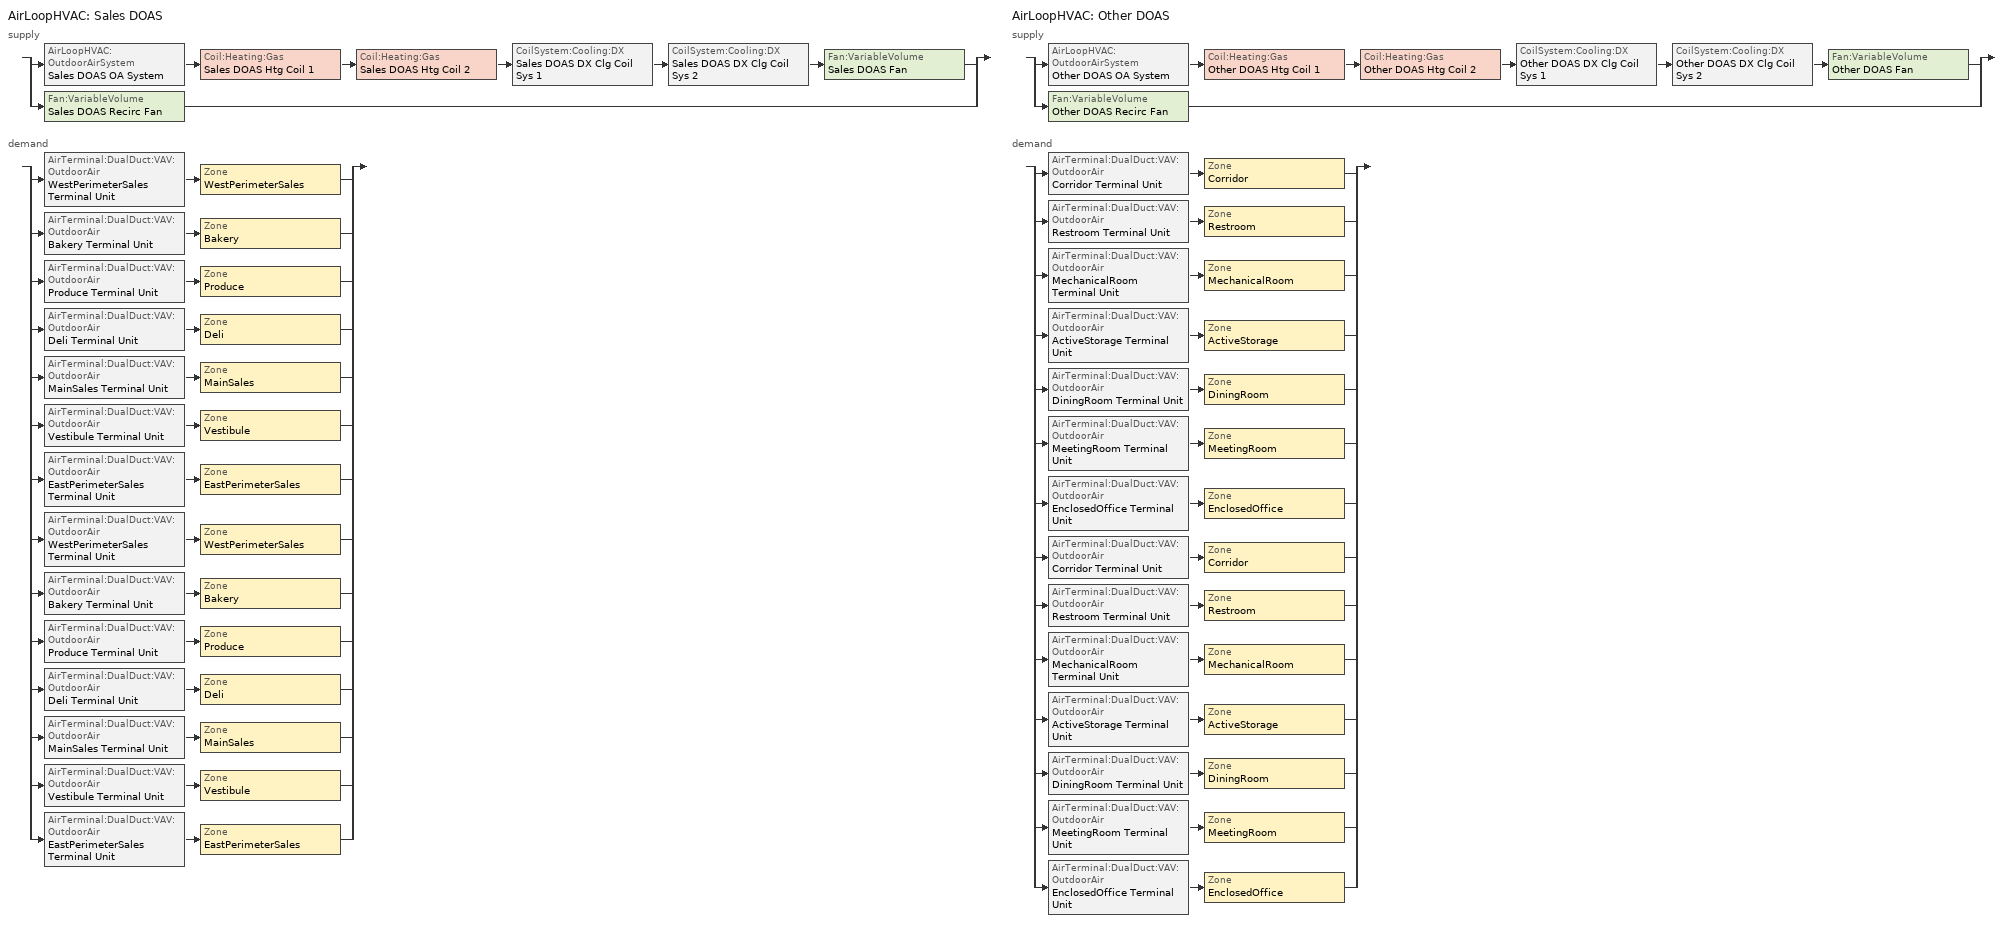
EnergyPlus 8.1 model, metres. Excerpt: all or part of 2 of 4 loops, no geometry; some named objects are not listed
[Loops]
AirLoopHVAC 'Sales DOAS'
 supply: split
  | AirLoopHVAC:OutdoorAirSystem 'Sales DOAS OA System' > Coil:Heating:Gas 'Sales DOAS Htg Coil 1' > Coil:Heating:Gas 'Sales DOAS Htg Coil 2' > CoilSystem:Cooling:DX 'Sales DOAS DX Clg Coil Sys 1' > CoilSystem:Cooling:DX 'Sales DOAS DX Clg Coil Sys 2' > Fan:VariableVolume 'Sales DOAS Fan'
  | Fan:VariableVolume 'Sales DOAS Recirc Fan'
 demand: split
  | AirTerminal:DualDuct:VAV:OutdoorAir 'WestPerimeterSales Terminal Unit' > Zone 'WestPerimeterSales'
  | AirTerminal:DualDuct:VAV:OutdoorAir 'Bakery Terminal Unit' > Zone 'Bakery'
  | AirTerminal:DualDuct:VAV:OutdoorAir 'Produce Terminal Unit' > Zone 'Produce'
  | AirTerminal:DualDuct:VAV:OutdoorAir 'Deli Terminal Unit' > Zone 'Deli'
  | AirTerminal:DualDuct:VAV:OutdoorAir 'MainSales Terminal Unit' > Zone 'MainSales'
  | AirTerminal:DualDuct:VAV:OutdoorAir 'Vestibule Terminal Unit' > Zone 'Vestibule'
  | AirTerminal:DualDuct:VAV:OutdoorAir 'EastPerimeterSales Terminal Unit' > Zone 'EastPerimeterSales'
  | AirTerminal:DualDuct:VAV:OutdoorAir 'WestPerimeterSales Terminal Unit' > Zone 'WestPerimeterSales'
  | AirTerminal:DualDuct:VAV:OutdoorAir 'Bakery Terminal Unit' > Zone 'Bakery'
  | AirTerminal:DualDuct:VAV:OutdoorAir 'Produce Terminal Unit' > Zone 'Produce'
  | AirTerminal:DualDuct:VAV:OutdoorAir 'Deli Terminal Unit' > Zone 'Deli'
  | AirTerminal:DualDuct:VAV:OutdoorAir 'MainSales Terminal Unit' > Zone 'MainSales'
  | AirTerminal:DualDuct:VAV:OutdoorAir 'Vestibule Terminal Unit' > Zone 'Vestibule'
  | AirTerminal:DualDuct:VAV:OutdoorAir 'EastPerimeterSales Terminal Unit' > Zone 'EastPerimeterSales'
AirLoopHVAC 'Other DOAS'
 supply: split
  | AirLoopHVAC:OutdoorAirSystem 'Other DOAS OA System' > Coil:Heating:Gas 'Other DOAS Htg Coil 1' > Coil:Heating:Gas 'Other DOAS Htg Coil 2' > CoilSystem:Cooling:DX 'Other DOAS DX Clg Coil Sys 1' > CoilSystem:Cooling:DX 'Other DOAS DX Clg Coil Sys 2' > Fan:VariableVolume 'Other DOAS Fan'
  | Fan:VariableVolume 'Other DOAS Recirc Fan'
 demand: split
  | AirTerminal:DualDuct:VAV:OutdoorAir 'Corridor Terminal Unit' > Zone 'Corridor'
  | AirTerminal:DualDuct:VAV:OutdoorAir 'Restroom Terminal Unit' > Zone 'Restroom'
  | AirTerminal:DualDuct:VAV:OutdoorAir 'MechanicalRoom Terminal Unit' > Zone 'MechanicalRoom'
  | AirTerminal:DualDuct:VAV:OutdoorAir 'ActiveStorage Terminal Unit' > Zone 'ActiveStorage'
  | AirTerminal:DualDuct:VAV:OutdoorAir 'DiningRoom Terminal Unit' > Zone 'DiningRoom'
  | AirTerminal:DualDuct:VAV:OutdoorAir 'MeetingRoom Terminal Unit' > Zone 'MeetingRoom'
  | AirTerminal:DualDuct:VAV:OutdoorAir 'EnclosedOffice Terminal Unit' > Zone 'EnclosedOffice'
  | AirTerminal:DualDuct:VAV:OutdoorAir 'Corridor Terminal Unit' > Zone 'Corridor'
  | AirTerminal:DualDuct:VAV:OutdoorAir 'Restroom Terminal Unit' > Zone 'Restroom'
  | AirTerminal:DualDuct:VAV:OutdoorAir 'MechanicalRoom Terminal Unit' > Zone 'MechanicalRoom'
  | AirTerminal:DualDuct:VAV:OutdoorAir 'ActiveStorage Terminal Unit' > Zone 'ActiveStorage'
  | AirTerminal:DualDuct:VAV:OutdoorAir 'DiningRoom Terminal Unit' > Zone 'DiningRoom'
  | AirTerminal:DualDuct:VAV:OutdoorAir 'MeetingRoom Terminal Unit' > Zone 'MeetingRoom'
  | AirTerminal:DualDuct:VAV:OutdoorAir 'EnclosedOffice Terminal Unit' > Zone 'EnclosedOffice'
[Sizing:Zone] Zone Cooling Design Supply Air Temperature Input Method=SupplyAirTemperature; Zone Cooling Design Supply Air Temperature {C}=14; Zone Heating Design Supply Air Temperature Input Method=SupplyAirTemperature; Zone Heating Design Supply Air Temperature {C}=40; Zone Cooling Design Supply Air Humidity Ratio {kgWater/kgDryAir}=0.0085; Zone Heating Design Supply Air Humidity Ratio {kgWater/kgDryAir}=0.008; Cooling Design Air Flow Method=DesignDay; Cooling Minimum Air Flow Fraction=0; Heating Design Air Flow Method=DesignDay; Heating Design Air Flow Rate {m3/s}=0
Name | Design Specification Outdoor Air Object
WestPerimeterSales | SZ DSOA WestPerimeterSales
Bakery | SZ DSOA Bakery
Produce | SZ DSOA Produce
Deli | SZ DSOA Deli
MainSales | SZ DSOA MainSales
Corridor | SZ DSOA Corridor
Restroom | SZ DSOA Restroom
MechanicalRoom | SZ DSOA MechanicalRoom
Vestibule | SZ DSOA Vestibule
EastPerimeterSales | SZ DSOA EastPerimeterSales
ActiveStorage | SZ DSOA ActiveStorage
DiningRoom | SZ DSOA DiningRoom
MeetingRoom | SZ DSOA MeetingRoom
EnclosedOffice | SZ DSOA EnclosedOffice
[DesignSpecification:OutdoorAir] Outdoor Air Method=Sum; Outdoor Air Flow Air Changes per Hour {1/hr}=0; Outdoor Air Flow Rate Fraction Schedule=Bldg_Occ_Sch
Name | Outdoor Air Flow per Person {m3/s-person} | Outdoor Air Flow per Zone Floor Area {m3/s-m2} | Outdoor Air Flow per Zone {m3/s}
SZ DSOA WestPerimeterSales; SZ DSOA Produce; SZ DSOA MainSales; SZ DSOA EastPerimeterSales | 0 | 0.0015 | 0
SZ DSOA Bakery; SZ DSOA Deli | 0.0075 | 0 | 1.11049
SZ DSOA Corridor; SZ DSOA Vestibule | 0 | 0.00025 | 0
SZ DSOA Restroom | 0 | 0.0052 | 0
SZ DSOA MechanicalRoom | 0 | 0 | 0
SZ DSOA ActiveStorage | 0 | 0.00075 | 0
SZ DSOA DiningRoom; SZ DSOA MeetingRoom; SZ DSOA EnclosedOffice | 0.01 | 0 | 0
[ZoneControl:Thermostat] Control Type Schedule=Dual Zone Control Type Sched; Control Object Type 1=ThermostatSetpoint:DualSetpoint
Name | Zone or ZoneList | Control Name 1
WestPerimeterSales Thermostat | WestPerimeterSales | WestPerimeterSales DualSPSched
Bakery Thermostat | Bakery | Bakery DualSPSched
Produce Thermostat | Produce | Produce DualSPSched
Deli Thermostat | Deli | Deli DualSPSched
MainSales Thermostat | MainSales | MainSales DualSPSched
Corridor Thermostat | Corridor | Corridor DualSPSched
Restroom Thermostat | Restroom | Restroom DualSPSched
MechanicalRoom Thermostat | MechanicalRoom | MechanicalRoom DualSPSched
Vestibule Thermostat | Vestibule | Vestibule DualSPSched
EastPerimeterSales Thermostat | EastPerimeterSales | EastPerimeterSales DualSPSched
ActiveStorage Thermostat | ActiveStorage | ActiveStorage DualSPSched
DiningRoom Thermostat | DiningRoom | DiningRoom DualSPSched
MeetingRoom Thermostat | MeetingRoom | MeetingRoom DualSPSched
EnclosedOffice Thermostat | EnclosedOffice | EnclosedOffice DualSPSched
[ThermostatSetpoint:DualSetpoint]
Name | Heating Setpoint Temperature Schedule | Cooling Setpoint Temperature Schedule
WestPerimeterSales DualSPSched; Bakery DualSPSched; Produce DualSPSched; Deli DualSPSched; MainSales DualSPSched; Corridor DualSPSched; Restroom DualSPSched; MechanicalRoom DualSPSched; EastPerimeterSales DualSPSched; ActiveStorage DualSPSched; DiningRoom DualSPSched; MeetingRoom DualSPSched; EnclosedOffice DualSPSched | HtgSetP_Sch | ClgSetP_Sch
Vestibule DualSPSched | Vestibule_HtgSetP_Sch | Vestibule_ClgSetP_Sch
[Zone equipment]
WestPerimeterSales: WestPerimeterSales Terminal Unit, WestPerimeterSales WSHP
Bakery: Bakery Terminal Unit, Bakery WSHP, Bakery Exhaust Fan
Produce: Produce Terminal Unit, Produce WSHP
Deli: Deli Terminal Unit, Deli WSHP, Deli Exhaust Fan
MainSales: MainSales Terminal Unit, MainSales WSHP
Corridor: Corridor Terminal Unit, Corridor WSHP
Restroom: Restroom Terminal Unit, Restroom WSHP
MechanicalRoom: MechanicalRoom Terminal Unit, MechanicalRoom WSHP
Vestibule: Vestibule Terminal Unit, Vestibule WSHP
EastPerimeterSales: EastPerimeterSales Terminal Unit, EastPerimeterSales WSHP
ActiveStorage: ActiveStorage Terminal Unit, ActiveStorage WSHP
DiningRoom: DiningRoom Terminal Unit, DiningRoom WSHP
MeetingRoom: MeetingRoom Terminal Unit, MeetingRoom WSHP
EnclosedOffice: EnclosedOffice Terminal Unit, EnclosedOffice WSHP
[Fan:ZoneExhaust] Availability Schedule=MinOA_MotorizedDamper_Sched; Fan Total Efficiency=0.45; Pressure Rise {Pa}=125; Maximum Flow Rate {m3/s}=1.11049; Flow Fraction Schedule=Gas Kit Equip Sch
Bakery Exhaust Fan; Deli Exhaust Fan
[SetpointManager:Scheduled] Control Variable=Temperature; Schedule=DOAS SAT Sch
Name | Setpoint Node or NodeList
Sales DOAS Recirc SAT Setpoint | Sales DOAS Recirc Supply Equipment Outlet Node
Other DOAS Recirc SAT Setpoint | Other DOAS Recirc Supply Equipment Outlet Node
[Refrigeration:CaseAndWalkInList]
Name | Case or WalkIn Name 1 | Case or WalkIn Name 2 | Case or WalkIn Name 3 | Case or WalkIn Name 4 | Case or WalkIn Name 5 | Case or WalkIn Name 6 | Case or WalkIn Name 7 | Case or WalkIn Name 8 | Case or WalkIn Name 9 | Case or WalkIn Name 10 | Case or WalkIn Name 11 | Case or WalkIn Name 12 | Case or WalkIn Name 13 | Case or WalkIn Name 14 | Case or WalkIn Name 15
Rack A Case and Walk-In List | A01 Ice Cream Reach-Ins | A02 Ice Cream Reach-Ins | A03 Ice Cream Reach-Ins | A04 Ice Cream Coffins | A05 Grocery Freezer | B04 Bakery Freezer
Rack C Case and Walk-In List | C01 Deli Cases | C02 Deli Cases | C03 Deli Cases | C04 Dairy Cases | C05 Dairy Cases | C06 Meat Cases | C07 Meat Cases | C08 Meat Cases | D01 Beverage Cases | D03 Salad Cases | D04 Produce Cases | D05 Produce Cases | D07 Floral Cases | D09 Prepared Foods Cases | D10 Prepared Foods Cases
Rack B Case and Walk-In List | B01 Frozen Food Reach-Ins | B02 Frozen Food Reach-Ins | B03 Frozen Food Reach-Ins
Rack D Case and Walk-In List | C09 Service Meat Cases | C10 Dairy Cooler | C11 Beer Cooler | D02 Service Deli Cases | D06 Produce Islands | D08 Service Bakery Cases | D11 Meat Cooler | D12 Meat Prep | D13 Bloom Box | D14 Deli Cooler | D15 Produce Cooler | D16 Fish Cooler
[Refrigeration:Case] Availability Schedule=Always_On; Zone=MainSales; Rated Ambient Temperature {C}=23.9; Rated Ambient Relative Humidity {percent}=55; Rated Runtime Fraction=0.85; Latent Case Credit Curve Type=DewpointMethod; Case Lighting Schedule=HVACOperationSchd; Fraction of Lighting Energy to Case=0.5; Fraction of Anti-Sweat Heater Energy to Case=0.7; Under Case HVAC Return Air Fraction=0; Refrigerated Case Restocking Schedule=Always_Off; Case Credit Fraction Schedule=Always_On
Name | Rated Total Cooling Capacity per Unit Length {W/m} | Rated Latent Heat Ratio | Case Length {m} | Case Operating Temperature {C} | Latent Case Credit Curve | Standard Case Fan Power per Unit Length {W/m} | Operating Case Fan Power per Unit Length {W/m} | Standard Case Lighting Power per Unit Length {W/m} | Installed Case Lighting Power per Unit Length {W/m} | Case Anti-Sweat Heater Power per Unit Length {W/m} | Minimum Anti-Sweat Heater Power per Unit Length {W/m} | Anti-Sweat Heater Control Type | Case Defrost Power per Unit Length {W/m} | Case Defrost Type | Case Defrost Schedule | Case Defrost Drip-Down Schedule | Defrost Energy Correction Curve Type | Defrost Energy Correction Curve | Design Evaporator Temperature or Brine Inlet Temperature {C}
A01 Ice Cream Reach-Ins | 336.8 | 0.1 | 14.6 | -24.4 | Glass Door Latent Curve | 23 | 23 | 27.7 | 27.7 | 68.5 | 68.5 | Constant | 957.7 | ElectricwithTemperatureTermination | A01 Defrost Sch | A01 Drip-Down Sch | DewpointMethod | Glass Door Defrost Curve | -27.2
A02 Ice Cream Reach-Ins | 336.8 | 0.1 | 14.6 | -24.4 | Glass Door Latent Curve | 23 | 23 | 27.7 | 27.7 | 68.5 | 68.5 | Constant | 957.7 | ElectricwithTemperatureTermination | A02 Defrost Sch | A02 Drip-Down Sch | DewpointMethod | Glass Door Defrost Curve | -27.2
A03 Ice Cream Reach-Ins | 336.8 | 0.1 | 14.6 | -24.4 | Glass Door Latent Curve | 23 | 23 | 27.7 | 27.7 | 68.5 | 68.5 | Constant | 957.7 | ElectricwithTemperatureTermination | A03 Defrost Sch | A03 Drip-Down Sch | DewpointMethod | Glass Door Defrost Curve | -27.2
A04 Ice Cream Coffins | 575 | 0.15 | 2.4 | -24.4 | Coffin Latent Curve | 13.1 | 13.1 | 0 | 0 | 85.3 | 85.3 | Constant | 1115.5 | ElectricwithTemperatureTermination | A04 Defrost Sch | A04 Drip-Down Sch | DewpointMethod | Coffin Defrost Curve | -28.9
B01 Frozen Food Reach-Ins | 310.6 | 0.1 | 13.8 | -20.6 | Glass Door Latent Curve | 23 | 23 | 27.7 | 27.7 | 68.5 | 68.5 | Constant | 957.7 | ElectricwithTemperatureTermination | B01 Defrost Sch | B01 Drip-Down Sch | DewpointMethod | Glass Door Defrost Curve | -22.8
B02 Frozen Food Reach-Ins | 310.6 | 0.1 | 13.8 | -20.6 | Glass Door Latent Curve | 23 | 23 | 27.7 | 27.7 | 68.5 | 68.5 | Constant | 957.7 | ElectricwithTemperatureTermination | B02 Defrost Sch | B02 Drip-Down Sch | DewpointMethod | Glass Door Defrost Curve | -22.8
B03 Frozen Food Reach-Ins | 310.6 | 0.1 | 13.8 | -20.6 | Glass Door Latent Curve | 23 | 23 | 27.7 | 27.7 | 68.5 | 68.5 | Constant | 957.7 | ElectricwithTemperatureTermination | B03 Defrost Sch | B03 Drip-Down Sch | DewpointMethod | Glass Door Defrost Curve | -22.8
C01 Deli Cases | 251 | 0.3 | 8.5 | 3.9 | Glass Door Latent Curve | 14.8 | 14.8 | 22.8 | 22.8 | 0 | 0 | None | 0 | OffCycle | C01 Defrost Sch | C01 Drip-Down Sch | None |  | 1.1
C02 Deli Cases | 251 | 0.3 | 8.5 | 3.9 | Glass Door Latent Curve | 14.8 | 14.8 | 22.8 | 22.8 | 0 | 0 | None | 0 | OffCycle | C02 Defrost Sch | C02 Drip-Down Sch | None |  | 1.1
C03 Deli Cases | 251 | 0.3 | 8.5 | 3.9 | Glass Door Latent Curve | 14.8 | 14.8 | 22.8 | 22.8 | 0 | 0 | None | 0 | OffCycle | C03 Defrost Sch | C03 Drip-Down Sch | None |  | 1.1
C04 Dairy Cases | 251 | 0.3 | 7.3 | 3.9 | Glass Door Latent Curve | 14.8 | 14.8 | 22.8 | 22.8 | 0 | 0 | None | 0 | OffCycle | C04 Defrost Sch | C04 Drip-Down Sch | None |  | 1.1
C05 Dairy Cases | 251 | 0.3 | 6.1 | 3.9 | Glass Door Latent Curve | 14.8 | 14.8 | 22.8 | 22.8 | 0 | 0 | None | 0 | OffCycle | C05 Defrost Sch | C05 Drip-Down Sch | None |  | 1.1
C06 Meat Cases | 251 | 0.3 | 6.1 | 3.9 | Glass Door Latent Curve | 14.8 | 14.8 | 22.8 | 22.8 | 0 | 0 | None | 0 | OffCycle | C06 Defrost Sch | C06 Drip-Down Sch | None |  | 1.1
C07 Meat Cases | 251 | 0.3 | 6.1 | 3.9 | Glass Door Latent Curve | 14.8 | 14.8 | 22.8 | 22.8 | 0 | 0 | None | 0 | OffCycle | C07 Defrost Sch | C07 Drip-Down Sch | None |  | 1.1
C08 Meat Cases | 1011.5 | 0.3 | 6.1 | -0.6 | Open Latent Curve | 23 | 23 | 27.1 | 27.1 | 0 | 0 | None | 0 | OffCycle | C08 Defrost Sch | C08 Drip-Down Sch | None |  | -2.2
C09 Service Meat Cases | 403.8 | 0.1 | 6.1 | -4.4 | Glass Door Latent Curve | 27.1 | 27.1 | 25.2 | 25.2 | 0 | 0 | None | 0 | OffCycle | C09 Defrost Sch | C09 Drip-Down Sch | None |  | -7.8
D01 Beverage Cases | 251 | 0.3 | 4.9 | 3.9 | Glass Door Latent Curve | 14.8 | 14.8 | 22.8 | 22.8 | 0 | 0 | None | 0 | OffCycle | D01 Defrost Sch | D01 Drip-Down Sch | None |  | 1.1
D02 Service Deli Cases | 403.8 | 0.1 | 13.4 | -4.4 | Glass Door Latent Curve | 27.1 | 27.1 | 25.2 | 25.2 | 0 | 0 | None | 0 | OffCycle | D02 Defrost Sch | D02 Drip-Down Sch | None |  | -7.8
D03 Salad Cases | 251 | 0.3 | 7.3 | 3.9 | Glass Door Latent Curve | 14.8 | 14.8 | 22.8 | 22.8 | 0 | 0 | None | 0 | OffCycle | D03 Defrost Sch | D03 Drip-Down Sch | None |  | 1.1
D04 Produce Cases | 251 | 0.3 | 7.3 | 3.9 | Glass Door Latent Curve | 14.8 | 14.8 | 22.8 | 22.8 | 0 | 0 | None | 0 | OffCycle | D04 Defrost Sch | D04 Drip-Down Sch | None |  | 1.1
D05 Produce Cases | 1181.7 | 0.3 | 7.3 | 0.6 | Open Latent Curve | 29.5 | 29.5 | 31.2 | 31.2 | 0 | 0 | None | 0 | OffCycle | D05 Defrost Sch | D05 Drip-Down Sch | None |  | -1.1
D06 Produce Islands | 1048.1 | 0.15 | 11 | 1.1 | Coffin Latent Curve | 16.4 | 16.4 | 0 | 0 | 0 | 0 | None | 0 | OffCycle | D06 Defrost Sch | D06 Drip-Down Sch | None |  | -4.4
D07 Floral Cases | 251 | 0.3 | 3.7 | 3.9 | Glass Door Latent Curve | 14.8 | 14.8 | 22.8 | 22.8 | 0 | 0 | None | 0 | OffCycle | D07 Defrost Sch | D07 Drip-Down Sch | None |  | 1.1
D08 Service Bakery Cases | 403.8 | 0.1 | 2.4 | -4.4 | Glass Door Latent Curve | 27.1 | 27.1 | 25.2 | 25.2 | 0 | 0 | None | 0 | OffCycle | D08 Defrost Sch | D08 Drip-Down Sch | None |  | -7.8
D09 Prepared Foods Cases | 619.2 | 0.3 | 8.5 | 0.6 | Open Latent Curve | 11.5 | 11.5 | 31.2 | 31.2 | 9.8 | 9.8 | None | 0 | OffCycle | D09 Defrost Sch | D09 Drip-Down Sch | None |  | -2.2
D10 Prepared Foods Cases | 619.2 | 0.3 | 8.5 | 0.6 | Open Latent Curve | 11.5 | 11.5 | 31.2 | 31.2 | 9.8 | 9.8 | None | 0 | OffCycle | D10 Defrost Sch | D10 Drip-Down Sch | None |  | -2.2
[Refrigeration:WalkIn] Availability Schedule=Always_On; Rated Circulation Fan Power {W}=0; Lighting Schedule=HVACOperationSchd; Temperature Termination Defrost Fraction to Ice=0.7; Restocking Schedule=Always_Off; Glass Reach In Door U Value Facing Zone 1 {W/m2-K}=2.27; Height of Stocking Doors Facing Zone 1 {m}=2.1
Name | Rated Coil Cooling Capacity {W} | Operating Temperature {C} | Rated Cooling Source Temperature {C} | Rated Total Heating Power {W} | Heating Power Schedule | Rated Cooling Coil Fan Power {W} | Rated Total Lighting Power {W} | Defrost Type | Defrost Control Type | Defrost Schedule | Defrost Drip-Down Schedule | Defrost Power {W} | Insulated Floor Surface Area {m2} | Insulated Floor U-Value {W/m2-K} | Zone Name 1 | Total Insulated Surface Area Facing Zone 1 {m2} | Insulated Surface U-Value Facing Zone 1 {W/m2-K} | Area of Glass Reach In Doors Facing Zone 1 {m2} | Height of Glass Reach In Doors Facing Zone 1 {m} | Area of Stocking Doors Facing Zone 1 {m2} | Stocking Door U Value Facing Zone 1 {W/m2-K} | Stocking Door Opening Schedule Name Facing Zone 1 | Stocking Door Opening Protection Type Facing Zone 1 | Glass Reach In Door Opening Schedule Name Facing Zone 1
A05 Grocery Freezer | 8826 | -26.1 | -31.7 | 242 | Always_Off | 825 | 77.625 | Electric | TemperatureTermination | A05 Defrost Sch | A05 Drip-Down Sch | 7750 | 48.1 | 0.2 | ActiveStorage | 138.5 | 0.14 | 0 | 0 | 3.3 | 0.18 | Walk-In Door Sch | StripCurtain
B04 Bakery Freezer | 3030 | -26.1 | -31.7 | 242 | Always_Off | 236 | 18.525 | Electric | TemperatureTermination | B04 Defrost Sch | B04 Drip-Down Sch | 3600 | 11.5 | 0.2 | Bakery | 52.6 | 0.14 | 0 | 0 | 3.3 | 0.18 | Walk-In Door Sch | None
C10 Dairy Cooler | 12626 | -3.9 | 1.7 | 0 |  | 570 | 99.4133 | OffCycle | TimeSchedule | C10 Defrost Sch | C10 Drip-Down Sch | 0 | 61.6 | 2.27 | ActiveStorage | 165.1 | 0.23 | 19 | 1.8 | 3.3 | 0.23 | Walk-In Door Sch | StripCurtain | Always_Off
C11 Beer Cooler | 10460 | -3.9 | 1.7 | 0 |  | 342 | 71.5891 | OffCycle | TimeSchedule | C11 Defrost Sch | C11 Drip-Down Sch | 0 | 44.3 | 2.27 | ActiveStorage | 139.6 | 0.23 | 17.6 | 1.8 | 3.3 | 0.23 | Always_Off | StripCurtain | Always_Off
D11 Meat Cooler | 7284 | -3.9 | 1.7 | 0 |  | 550 | 60.9 | Electric | TemperatureTermination | D11 Defrost Sch | D11 Drip-Down Sch | 5350 | 37.7 | 2.27 | ActiveStorage | 116.2 | 0.23 | 0 | 0 | 3.3 | 0.23 | Walk-In Door Sch | StripCurtain
D12 Meat Prep | 9594 | -3.9 | 12.8 | 0 |  | 220 | 90 | OffCycle | TimeSchedule | D12 Defrost Sch | D12 Drip-Down Sch | 0 | 55.7 | 2.27 | Deli | 147.1 | 0.23 | 0 | 0 | 6.5 | 0.23 | Walk-In Door Sch | StripCurtain
D13 Bloom Box | 2026 | -3.9 | 1.7 | 0 |  | 118 | 10.0005 | Electric | TemperatureTermination | D13 Defrost Sch | D13 Drip-Down Sch | 1800 | 6.2 | 2.27 | ActiveStorage | 36.6 | 0.23 | 0 | 0 | 3.3 | 0.23 | Walk-In Door Sch | StripCurtain
D14 Deli Cooler | 3006 | -3.9 | 1.7 | 0 |  | 114 | 17.62425 | OffCycle | TimeSchedule | D14 Defrost Sch | D14 Drip-Down Sch | 0 | 10.9 | 2.27 | Deli | 52.6 | 0.23 | 0 | 0 | 3.3 | 0.23 | Walk-In Door Sch | StripCurtain
D15 Produce Cooler | 7071 | -3.9 | 1.7 | 0 |  | 285 | 60.3325 | OffCycle | TimeSchedule | D15 Defrost Sch | D15 Drip-Down Sch | 0 | 37.3 | 2.27 | ActiveStorage | 112.1 | 0.23 | 0 | 0 | 6.5 | 0.23 | Walk-In Door Sch | StripCurtain
D16 Fish Cooler | 2158 | -3.9 | 1.7 | 0 |  | 118 | 11.025 | Electric | TemperatureTermination | D16 Defrost Sch | D16 Drip-Down Sch | 1800 | 6.9 | 2.27 | ActiveStorage | 38.7 | 0.23 | 0 | 0 | 3.3 | 0.23 | Walk-In Door Sch | StripCurtain
[Refrigeration:System] Minimum Condensing Temperature {C}=15.6; Refrigeration System Working Fluid Type=R404A; Suction Temperature Control Type=FloatSuctionTemperature; Sum UA Suction Piping {W/K}=5.8; Suction Piping Zone=MainSales; Number of Compressor Stages=1; Intercooler Type=None
Name | Refrigerated Case or Walkin or CaseAndWalkInList | Refrigeration Condenser | Compressor or CompressorList | Mechanical Subcooler | Liquid Suction Heat Exchanger Subcooler
Rack A | Rack A Case and Walk-In List | Rack A Condenser | Rack A Compressor List | Rack A MSC | Rack A LSHx
Rack B | Rack B Case and Walk-In List | Rack B Condenser | Rack B Compressor List | Rack B MSC | Rack B LSHx
Rack C | Rack C Case and Walk-In List | Rack C Condenser | Rack C Compressor List |  | Rack C LSHx
Rack D | Rack D Case and Walk-In List | Rack D Condenser | Rack D Compressor List | Rack D MSC | Rack D LSHx
[Refrigeration:CompressorList]
Name | Refrigeration Compressor Name 1 | Refrigeration Compressor Name 2 | Refrigeration Compressor Name 3 | Refrigeration Compressor Name 4 | Refrigeration Compressor Name 5 | Refrigeration Compressor Name 6 | Refrigeration Compressor Name 7 | Refrigeration Compressor Name 8 | Refrigeration Compressor Name 9 | Refrigeration Compressor Name 10 | Refrigeration Compressor Name 11 | Refrigeration Compressor Name 12 | Refrigeration Compressor Name 13 | Refrigeration Compressor Name 14 | Refrigeration Compressor Name 15 | Refrigeration Compressor Name 16 | Refrigeration Compressor Name 17 | Refrigeration Compressor Name 18 | Refrigeration Compressor Name 19 | Refrigeration Compressor Name 20
Rack A Compressor List | Rack A Compressor 1 | Rack A Compressor 2 | Rack A Compressor 3 | Rack A Compressor 4 | Rack A Compressor 5 | Rack A Compressor 6 | Rack A Compressor 7 | Rack A Compressor 8 | Rack A Compressor 9 | Rack A Compressor 10 | Rack A Compressor 11 | Rack A Compressor 12 | Rack A Compressor 13 | Rack A Compressor 14 | Rack A Compressor 15 | Rack A Compressor 16 | Rack A Compressor 17 | Rack A Compressor 18 | Rack A Compressor 19 | Rack A Compressor 20
Rack B Compressor List | Rack B Compressor 1 | Rack B Compressor 2 | Rack B Compressor 3 | Rack B Compressor 4 | Rack B Compressor 5 | Rack B Compressor 6 | Rack B Compressor 7 | Rack B Compressor 8 | Rack B Compressor 9 | Rack B Compressor 10 | Rack B Compressor 11 | Rack B Compressor 12 | Rack B Compressor 13 | Rack B Compressor 14 | Rack B Compressor 15 | Rack B Compressor 16 | Rack B Compressor 17 | Rack B Compressor 18 | Rack B Compressor 19 | Rack B Compressor 20
Rack C Compressor List | Rack C Compressor 1 | Rack C Compressor 2 | Rack C Compressor 3 | Rack C Compressor 4 | Rack C Compressor 5 | Rack C Compressor 6 | Rack C Compressor 7 | Rack C Compressor 8 | Rack C Compressor 9 | Rack C Compressor 10 | Rack C Compressor 11 | Rack C Compressor 12 | Rack C Compressor 13 | Rack C Compressor 14 | Rack C Compressor 15 | Rack C Compressor 16 | Rack C Compressor 17 | Rack C Compressor 18 | Rack C Compressor 19 | Rack C Compressor 20
Rack D Compressor List | Rack D Compressor 1 | Rack D Compressor 2 | Rack D Compressor 3 | Rack D Compressor 4 | Rack D Compressor 5 | Rack D Compressor 6 | Rack D Compressor 7 | Rack D Compressor 8 | Rack D Compressor 9 | Rack D Compressor 10 | Rack D Compressor 11 | Rack D Compressor 12 | Rack D Compressor 13 | Rack D Compressor 14 | Rack D Compressor 15 | Rack D Compressor 16 | Rack D Compressor 17 | Rack D Compressor 18 | Rack D Compressor 19 | Rack D Compressor 20
[Refrigeration:Condenser:AirCooled] Rated Subcooling Temperature Difference {deltaC}=0; Condenser Fan Speed Control Type=TwoSpeed; Minimum Fan Air Flow Ratio=0.1
Name | Rated Effective Total Heat Rejection Rate Curve | Rated Fan Power {W}
Rack A Condenser | Rack A Cond Curve | 1699.86
Rack B Condenser | Rack B Cond Curve | 723.056
Rack C Condenser | Rack C Cond Curve | 2157.15
Rack D Condenser | Rack D Cond Curve | 3773.37
[AirTerminal:DualDuct:VAV:OutdoorAir] Availability Schedule=Always_On; Maximum Terminal Air Flow Rate {m3/s}=AutoSize; Per Person Ventilation Rate Mode=DesignOccupancy
Name | Design Specification Outdoor Air Object
WestPerimeterSales Terminal Unit | SZ DSOA WestPerimeterSales
Bakery Terminal Unit | SZ DSOA Bakery
Produce Terminal Unit | SZ DSOA Produce
Deli Terminal Unit | SZ DSOA Deli
MainSales Terminal Unit | SZ DSOA MainSales
Corridor Terminal Unit | SZ DSOA Corridor
Restroom Terminal Unit | SZ DSOA Restroom
MechanicalRoom Terminal Unit | SZ DSOA MechanicalRoom
Vestibule Terminal Unit | SZ DSOA Vestibule
EastPerimeterSales Terminal Unit | SZ DSOA EastPerimeterSales
ActiveStorage Terminal Unit | SZ DSOA ActiveStorage
DiningRoom Terminal Unit | SZ DSOA DiningRoom
MeetingRoom Terminal Unit | SZ DSOA MeetingRoom
EnclosedOffice Terminal Unit | SZ DSOA EnclosedOffice
[AirLoopHVAC] Design Supply Air Flow Rate {m3/s}=AutoSize
Sales DOAS; Other DOAS
[SetpointManager:MixedAir] Control Variable=Temperature
Name | Setpoint Node or NodeList
Sales DOAS Htg Coil 1 SAT Mgr | Sales DOAS Htg Coil 2 Inlet Node
Sales DOAS Htg Coil 2 SAT Mgr | Sales DOAS Clg Coil 1 Inlet Node
Sales DOAS Clg Coil 1 SAT Mgr | Sales DOAS Clg Coil 2 Inlet Node
Sales DOAS Heat Recovery Mixed Air Temp Mgr | Sales DOAS OA Mixer Outdoor Air Stream Node
Other DOAS Htg Coil 1 SAT Mgr | Other DOAS Htg Coil 2 Inlet Node
Other DOAS Htg Coil 2 SAT Mgr | Other DOAS Clg Coil 1 Inlet Node
Other DOAS Clg Coil 1 SAT Mgr | Other DOAS Clg Coil 2 Inlet Node
Other DOAS Heat Recovery Mixed Air Temp Mgr | Other DOAS OA Mixer Outdoor Air Stream Node
[Sizing:System] Type of Load to Size On=VentilationRequirement; Design Outdoor Air Flow Rate {m3/s}=AutoSize; Minimum System Air Flow Ratio=1; Preheat Design Temperature {C}=7; Preheat Design Humidity Ratio {kgWater/kgDryAir}=0.008; Precool Design Temperature {C}=12.8; Precool Design Humidity Ratio {kgWater/kgDryAir}=0.008; Central Cooling Design Supply Air Temperature {C}=12.8; Central Heating Design Supply Air Temperature {C}=40; Sizing Option=NonCoincident; 100% Outdoor Air in Cooling=Yes; 100% Outdoor Air in Heating=Yes; Central Cooling Design Supply Air Humidity Ratio {kgWater/kgDryAir}=0.0085; Central Heating Design Supply Air Humidity Ratio {kgWater/kgDryAir}=0.008; Cooling Design Air Flow Method=DesignDay; Cooling Design Air Flow Rate {m3/s}=0; Heating Design Air Flow Method=DesignDay; Heating Design Air Flow Rate {m3/s}=0; System Outdoor Air Method=ZoneSum; Zone Maximum Outdoor Air Fraction=1
Sales DOAS; Other DOAS
[HeatExchanger:AirToAir:SensibleAndLatent] Availability Schedule=Always_On; Nominal Supply Air Flow Rate {m3/s}=AutoSize; Sensible Effectiveness at 100% Heating Air Flow=0.826; Latent Effectiveness at 100% Heating Air Flow=0.761; Sensible Effectiveness at 75% Heating Air Flow=0.826; Latent Effectiveness at 75% Heating Air Flow=0.761; Sensible Effectiveness at 100% Cooling Air Flow=0.826; Latent Effectiveness at 100% Cooling Air Flow=0.761; Sensible Effectiveness at 75% Cooling Air Flow=0.826; Latent Effectiveness at 75% Cooling Air Flow=0.761; Nominal Electric Power {W}=0; Supply Air Outlet Temperature Control=Yes; Heat Exchanger Type=Rotary; Frost Control Type=ExhaustOnly; Threshold Temperature {C}=-23.3; Initial Defrost Time Fraction=0.167; Rate of Defrost Time Fraction Increase {1/K}=0.024; Economizer Lockout=Yes
Sales DOAS OA Heat Recovery; Other DOAS OA Heat Recovery
[Controller:OutdoorAir] Minimum Outdoor Air Flow Rate {m3/s}=AutoSize; Maximum Outdoor Air Flow Rate {m3/s}=AutoSize; Economizer Control Type=NoEconomizer; Economizer Control Action Type=ModulateFlow; Lockout Type=NoLockout; Minimum Limit Type=FixedMinimum; Minimum Outdoor Air Schedule=MinOA_MotorizedDamper_Sched; Minimum Fraction of Outdoor Air Schedule=Always_On; High Humidity Control=No; Heat Recovery Bypass Control Type=BypassWhenOAFlowGreaterThanMinimum
Sales DOAS OA Controller; Other DOAS OA Controller
[Coil:Heating:Gas] Availability Schedule=Always_On; Gas Burner Efficiency=0.8; Nominal Capacity {W}=AutoSize
Sales DOAS Htg Coil 1; Sales DOAS Htg Coil 2; Other DOAS Htg Coil 1; Other DOAS Htg Coil 2
[CoilSystem:Cooling:DX] Availability Schedule=Always_On
Name | Cooling Coil
Sales DOAS DX Clg Coil Sys 1 | Sales DOAS Clg Coil 1
Sales DOAS DX Clg Coil Sys 2 | Sales DOAS Clg Coil 2
Other DOAS DX Clg Coil Sys 1 | Other DOAS Clg Coil 1
Other DOAS DX Clg Coil Sys 2 | Other DOAS Clg Coil 2
[Coil:Cooling:DX:TwoSpeed] Availability Schedule=Always_On; High Speed Gross Rated Total Cooling Capacity {W}=AutoSize; High Speed Rated Sensible Heat Ratio=AutoSize; High Speed Gross Rated Cooling COP {W/W}=4.7; High Speed Rated Air Flow Rate {m3/s}=AutoSize; Total Cooling Capacity Function of Temperature Curve=Clg-Cap-fT; Total Cooling Capacity Function of Flow Fraction Curve=Clg-Cap-fFF; Energy Input Ratio Function of Temperature Curve=Clg-EIR-fT; Energy Input Ratio Function of Flow Fraction Curve=Clg-EIR-fFF; Part Load Fraction Correlation Curve=Clg-PLF-fPLR; Low Speed Gross Rated Total Cooling Capacity {W}=AutoSize; Low Speed Gross Rated Sensible Heat Ratio=AutoSize; Low Speed Gross Rated Cooling COP {W/W}=3; Low Speed Rated Air Flow Rate {m3/s}=AutoSize; Low Speed Total Cooling Capacity Function of Temperature Curve=Clg-Cap-fT; Low Speed Energy Input Ratio Function of Temperature Curve=Clg-EIR-fT; Condenser Type=AirCooled; Basin Heater Capacity {W/K}=10; Basin Heater Setpoint Temperature {C}=2
Sales DOAS Clg Coil 1; Sales DOAS Clg Coil 2; Other DOAS Clg Coil 1; Other DOAS Clg Coil 2
[Fan:VariableVolume] Fan Total Efficiency=0.6; Pressure Rise {Pa}=1250; Maximum Flow Rate {m3/s}=AutoSize; Fan Power Minimum Flow Rate Input Method=Fraction; Fan Power Minimum Flow Fraction=0.6; Motor In Airstream Fraction=1; Fan Power Coefficient 1=0.0407599; Fan Power Coefficient 2=0.088045; Fan Power Coefficient 3=-0.0729261; Fan Power Coefficient 4=0.94374; Fan Power Coefficient 5=0
Name | Availability Schedule | Motor Efficiency
Sales DOAS Fan; Other DOAS Fan | HVACOperationSchd | 0.93
Sales DOAS Recirc Fan; Other DOAS Recirc Fan | Always Off | 0.9
[Refrigeration:Subcooler] Outlet Control Temperature {C}=10
Name | Subcooler Type | Capacity-Providing System | Liquid Suction Design Subcooling Temperature Difference {deltaC} | Design Liquid Inlet Temperature {C} | Design Vapor Inlet Temperature {C}
Rack A MSC; Rack B MSC; Rack D MSC | Mechanical | Rack C
Rack A LSHx | LiquidSuction |  | 11.1 | 21.1 | -13.3
Rack B LSHx | LiquidSuction |  | 11.1 | 21.1 | -4.4
Rack C LSHx | LiquidSuction |  | 11.1 | 21.1 | 10.6
Rack D LSHx | LiquidSuction |  | 11.1 | 21.1 | 5
[EnergyManagementSystem:Actuator] Actuated Component Type=Refrigeration:System; Actuated Component Control Type=Minimum Condensing Temperature
Name | Actuated Component Unique
Rack_A_CondenserSP | Rack A
Rack_B_CondenserSP | Rack B
Rack_C_CondenserSP | Rack C
Rack_D_CondenserSP | Rack D
[Schedule:Compact]
ALWAYS_ON: Through: 12/31, For: AllDays, Until: 24:00, 1
ALWAYS_OFF; Always Off: Through: 12/31, For: AllDays, Until: 24:00, 0
HVACOperationSchd: Through: 12/31, For: Weekdays SummerDesignDay, Until: 06:00, 0, Until: 22:00, 1, Until: 24:00, 0, For: Saturday WinterDesignDay, Until: 06:00, 0, Until: 22:00, 1, Until: 24:00, 0, For: Sunday Holidays AllOtherDays, Until: 06:00, 0, Until: 22:00, 1, Until: 24:00, 0
BLDG_OCC_SCH: Through: 12/31, For: Weekdays, Until: 06:00, 0, Until: 08:00, 0.1, Until: 09:00, 0.2, Until: 11:00, 0.5, Until: 15:00, 0.7, Until: 16:00, 0.8, Until: 17:00, 0.7, Until: 19:00, 0.5, Until: 22:00, 0.3, Until: 24:00, 0, For: SummerDesignDay, Until: 24:00, 1, For: Saturday, Until: 06:00, 0, Until: 08:00, 0.1, Until: 09:00, 0.2, Until: 10:00, 0.5, Until: 11:00, 0.6, Until: 17:00, 0.8, Until: 18:00, 0.6, Until: 21:00, 0.2, Until: 22:00, 0.1, Until: 24:00, 0, For: WinterDesignDay, Until: 24:00, 0, For: Sunday Holidays AllOtherDays, Until: 06:00, 0, Until: 10:00, 0.1, Until: 12:00, 0.2, Until: 17:00, 0.4, Until: 18:00, 0.2, Until: 22:00, 0.1, Until: 24:00, 0
HTGSETP_SCH: Through: 12/31, For: Weekdays WinterDesignDay, Until: 06:00, 15.6, Until: 22:00, 21, Until: 24:00, 15.6, For SummerDesignDay, Until: 24:00, 15.6, For: Saturday, Until: 06:00, 15.6, Until: 22:00, 21, Until: 24:00, 15.6, For: Sunday Holidays AllOtherDays, Until:  6:00, 15.6, Until: 22:00, 21, Until: 24:00, 15.6
CLGSETP_SCH: Through: 12/31, For: Weekdays SummerDesignDay, Until: 06:00, 30, Until: 22:00, 24, Until: 24:00, 30, For: Saturday, Until: 06:00, 30, Until: 22:00, 24, Until: 24:00, 30, For WinterDesignDay, Until: 24:00, 30, For: Sunday Holidays AllOtherDays, Until: 6:00, 30, Until: 22:00, 24, Until: 24:00, 30
MinOA_MotorizedDamper_Sched: Through: 12/31, For: Weekdays SummerDesignDay, Until: 06:00, 0, Until: 22:00, 1, Until: 24:00, 0, For: Saturday, Until: 06:00, 0, Until: 22:00, 1, Until: 24:00, 0, For: WinterDesignDay, Until: 24:00, 1, For: Sunday Holidays AllOtherDays, Until: 06:00, 0, Until: 22:00, 1, Until: 24:00, 0
Dual Zone Control Type Sched: Through: 12/31, For: AllDays, Until: 24:00, 4
Gas Kit Equip Sch: Through: 12/31, For: WinterDesignDay, Until: 24:00, 0, For: AllOtherDays, Until: 03:00, 0.01, Until: 06:00, 0.3, Until: 07:00, 1, Until: 08:00, 0.72, Until: 10:00, 0.36, Until: 11:00, 0.83, Until: 13:00, 0.94, Until: 24:00, 0.01
Vestibule_HtgSetP_Sch: Through: 12/31, For: AllDays, Until: 24:00, 7.2
Vestibule_ClgSetP_Sch: Through: 12/31, For: AllDays, Until: 24:00, 100
A01 Defrost Sch: Through: 12/31, For: AllDays, Until: 22:00, 0, Until: 22:45, 1, Until: 24:00, 0
A01 Drip-Down Sch: Through: 12/31, For: AllDays, Until: 22:00, 0, Until: 23:00, 1, Until: 24:00, 0
A02 Defrost Sch: Through: 12/31, For: AllDays, Until: 23:00, 0, Until: 23:45, 1, Until: 24:00, 0
A02 Drip-Down Sch: Through: 12/31, For: AllDays, Until: 23:00, 0, Until: 24:00, 1
A03 Defrost Sch; A04 Defrost Sch; C01 Defrost Sch; C01 Drip-Down Sch: Through: 12/31, For: AllDays, Until: 00:45, 1, Until: 24:00, 0
A03 Drip-Down Sch; A04 Drip-Down Sch: Through: 12/31, For: AllDays, Until: 01:00, 1, Until: 24:00, 0
A05 Defrost Sch: Through: 12/31, For: AllDays, Until: 09:00, 0, Until: 09:45, 1, Until: 21:00, 0, Until: 21:45, 1, Until: 24:00, 0
A05 Drip-Down Sch: Through: 12/31, For: AllDays, Until: 09:00, 0, Until: 09:50, 1, Until: 21:00, 0, Until: 21:50, 1, Until: 24:00, 0
B01 Defrost Sch: Through: 12/31, For: AllDays, Until: 01:00, 0, Until: 01:45, 1, Until: 24:00, 0
B01 Drip-Down Sch: Through: 12/31, For: AllDays, Until: 01:00, 0, Until: 02:00, 1, Until: 24:00, 0
B02 Defrost Sch: Through: 12/31, For: AllDays, Until: 02:00, 0, Until: 02:45, 1, Until: 24:00, 0
B02 Drip-Down Sch: Through: 12/31, For: AllDays, Until: 02:00, 0, Until: 03:00, 1, Until: 24:00, 0
B03 Defrost Sch: Through: 12/31, For: AllDays, Until: 03:00, 0, Until: 03:45, 1, Until: 24:00, 0
B03 Drip-Down Sch: Through: 12/31, For: AllDays, Until: 03:00, 0, Until: 04:00, 1, Until: 24:00, 0
B04 Defrost Sch: Through: 12/31, For: AllDays, Until: 08:00, 0, Until: 08:45, 1, Until: 20:00, 0, Until: 20:45, 1, Until: 24:00, 0
B04 Drip-Down Sch: Through: 12/31, For: AllDays, Until: 08:00, 0, Until: 08:50, 1, Until: 20:00, 0, Until: 20:50, 1, Until: 24:00, 0
C02 Defrost Sch; C02 Drip-Down Sch; D01 Defrost Sch; D01 Drip-Down Sch: Through: 12/31, For: AllDays, Until: 00:45, 0, Until: 01:30, 1, Until: 04:45, 0, Until: 05:30, 1, Until: 08:45, 0, Until: 09:30, 1, Until: 12:45, 0, Until: 13:30, 1, Until: 16:45, 0, Until: 17:30, 1, Until: 20:45, 0, Until: 21:30, 1, Until: 24:00, 0
C03 Defrost Sch; C03 Drip-Down Sch: Through: 12/31, For: AllDays, Until: 01:30, 0, Until: 02:15, 1, Until: 04:30, 0, Until: 06:15, 1, Until: 09:30, 0, Until: 10:15, 1, Until: 13:30, 0, Until: 14:15, 1, Until: 17:30, 0, Until: 18:15, 1, Until: 21:30, 0, Until: 22:15, 1, Until: 24:00, 0
C04 Defrost Sch; C04 Drip-Down Sch; D04 Defrost Sch; D04 Drip-Down Sch: Through: 12/31, For: AllDays, Until: 02:15, 0, Until: 03:00, 1, Until: 06:15, 0, Until: 07:00, 1, Until: 10:15, 0, Until: 11:00, 1, Until: 14:15, 0, Until: 15:00, 1, Until: 18:15, 0, Until: 19:00, 1, Until: 22:15, 0, Until: 23:00, 1, Until: 24:00, 0
C05 Defrost Sch; C05 Drip-Down Sch; D05 Defrost Sch; D05 Drip-Down Sch: Through: 12/31, For: AllDays, Until: 03:00, 0, Until: 03:45, 1, Until: 07:00, 0, Until: 07:45, 1, Until: 11:00, 0, Until: 11:45, 1, Until: 15:00, 0, Until: 15:45, 1, Until: 19:00, 0, Until: 19:45, 1, Until: 23:00, 0, Until: 23:45, 1, Until: 24:00, 0
C06 Defrost Sch; C06 Drip-Down Sch; D07 Defrost Sch; D07 Drip-Down Sch: Through: 12/31, For: AllDays, Until: 00:30, 1, Until: 03:45, 0, Until: 04:30, 1, Until: 07:45, 0, Until: 08:30, 1, Until: 11:45, 0, Until: 12:30, 1, Until: 15:45, 0, Until: 16:30, 1, Until: 19:45, 0, Until: 20:30, 1, Until: 23:45, 0, Until: 24:00, 1
C07 Defrost Sch; C07 Drip-Down Sch: Through: 12/31, For: AllDays, Until: 00:30, 0, Until: 01:15, 1, Until: 04:30, 0, Until: 05:15, 1, Until: 08:30, 0, Until: 09:15, 1, Until: 12:30, 0, Until: 13:15, 1, Until: 16:30, 0, Until: 17:15, 1, Until: 20:30, 0, Until: 21:15, 1, Until: 24:00, 0
C08 Defrost Sch; C08 Drip-Down Sch: Through: 12/31, For: AllDays, Until: 01:15, 0, Until: 02:00, 1, Until: 05:15, 0, Until: 06:00, 1, Until: 09:15, 0, Until: 10:00, 1, Until: 13:15, 0, Until: 14:00, 1, Until: 17:15, 0, Until: 18:00, 1, Until: 21:15, 0, Until: 22:00, 1, Until: 24:00, 0
C09 Defrost Sch; C09 Drip-Down Sch; D02 Defrost Sch; D02 Drip-Down Sch: Through: 12/31, For: AllDays, Until: 00:20, 1, Until: 06:00, 0, Until: 06:20, 1, Until: 12:00, 0, Until: 12:20, 1, Until: 18:00, 0, Until: 18:20, 1, Until: 24:00, 0
C10 Defrost Sch; C10 Drip-Down Sch; D13 Defrost Sch; D13 Drip-Down Sch: Through: 12/31, For: AllDays, Until: 01:00, 1, Until: 12:00, 0, Until: 13:00, 1, Until: 24:00, 0
C11 Defrost Sch; C11 Drip-Down Sch: Through: 12/31, For: AllDays, Until: 02:00, 1, Until: 13:00, 0, Until: 14:00, 1, Until: 24:00, 0
D03 Defrost Sch; D03 Drip-Down Sch: Through: 12/31, For: AllDays, Until: 01:30, 0, Until: 02:15, 1, Until: 05:30, 0, Until: 06:15, 1, Until: 09:30, 0, Until: 10:15, 1, Until: 13:30, 0, Until: 14:15, 1, Until: 17:30, 0, Until: 18:15, 1, Until: 21:30, 0, Until: 22:15, 1, Until: 24:00, 0
D06 Defrost Sch; D06 Drip-Down Sch: Through: 12/31, For: AllDays, Until: 01:00, 0, Until: 01:30, 1, Until: 13:00, 0, Until: 13:30, 1, Until: 24:00, 0
D08 Defrost Sch; D08 Drip-Down Sch: Through: 12/31, For: AllDays, Until: 00:20, 0, Until: 00:40, 1, Until: 06:20, 0, Until: 06:40, 1, Until: 12:20, 0, Until: 12:40, 1, Until: 18:20, 0, Until: 18:40, 1, Until: 24:00, 0
D09 Defrost Sch; D09 Drip-Down Sch: Through: 12/31, For: AllDays, Until: 02:00, 0, Until: 02:45, 1, Until: 08:00, 0, Until: 08:45, 1, Until: 14:00, 0, Until: 14:45, 1, Until: 20:00, 0, Until: 20:45, 1, Until: 24:00, 0
D10 Defrost Sch; D10 Drip-Down Sch: Through: 12/31, For: AllDays, Until: 02:45, 0, Until: 03:30, 1, Until: 08:45, 0, Until: 09:30, 1, Until: 14:45, 0, Until: 15:30, 1, Until: 20:45, 0, Until: 21:30, 1, Until: 24:00, 0
D11 Defrost Sch; D11 Drip-Down Sch: Through: 12/31, For: AllDays, Until: 10:00, 0, Until: 10:25, 1, Until: 22:00, 0, Until: 22:45, 1, Until: 24:00, 0
D12 Defrost Sch; D12 Drip-Down Sch: Through: 12/31, For: AllDays, Until: 11:00, 0, Until: 12:00, 1, Until: 23:00, 0, Until: 24:00, 1
D14 Defrost Sch; D14 Drip-Down Sch: Through: 12/31, For: AllDays, Until: 01:00, 0, Until: 02:00, 1, Until: 13:00, 0, Until: 14:00, 1, Until: 24:00, 0
D15 Defrost Sch; D15 Drip-Down Sch: Through: 12/31, For: AllDays, Until: 02:00, 0, Until: 03:00, 1, Until: 14:00, 0, Until: 15:00, 1, Until: 24:00, 0
D16 Defrost Sch; D16 Drip-Down Sch: Through: 12/31, For: AllDays, Until: 10:30, 0, Until: 10:50, 1, Until: 22:30, 0, Until: 22:50, 1, Until: 24:00, 0
Walk-In Door Sch: Through: 12/31, For: AllDays, Until: 6:00, 0, Until: 22:00, 0.0625, Until: 24:00, 0
DOAS SAT Sch: Through: 12/31, For: AllDays, Until: 24:00, 12.8
[Curve:Cubic] Minimum Value of x {BasedOnField A2}=-55; Maximum Value of x {BasedOnField A2}=55
Name | Coefficient1 Constant | Coefficient2 x | Coefficient3 x**2 | Coefficient4 x**3
Glass Door Latent Curve; Coffin Latent Curve | 0.3379 | 0.0309 | 0.0005 | 4e-005
Open Latent Curve | -0.0187 | 0.0458 | 0.0011 | 5e-005
Glass Door Defrost Curve; Coffin Defrost Curve | 0.3475 | 0.0296 | 0.0007 | 3e-005
[Curve:Linear] Coefficient1 Constant=0; Minimum Value of x {BasedOnField A2}=1.4; Maximum Value of x {BasedOnField A2}=33.3
Name | Coefficient2 x
Rack A Cond Curve | 88038
Rack B Cond Curve | 37448.1
Rack C Cond Curve | 111722
Rack D Cond Curve | 195428
[Curve:Biquadratic] Minimum Value of x {BasedOnField A2}=17; Maximum Value of x {BasedOnField A2}=22; Minimum Value of y {BasedOnField A3}=13; Maximum Value of y {BasedOnField A3}=46
Name | Coefficient1 Constant | Coefficient2 x | Coefficient3 x**2 | Coefficient4 y | Coefficient5 y**2 | Coefficient6 x*y
Clg-Cap-fT | 0.42415 | 0.04426 | -0.00042 | 0.00333 | -8e-005 | -0.00021
Clg-EIR-fT | 1.23649 | -0.02431 | 0.00057 | -0.01434 | 0.00063 | -0.00038
[Curve:Quadratic]
Name | Coefficient1 Constant | Coefficient2 x | Coefficient3 x**2 | Minimum Value of x {BasedOnField A2} | Maximum Value of x {BasedOnField A2}
Clg-Cap-fFF | 0.77136 | 0.34053 | -0.11088 | 0.75918 | 1.13877
Clg-EIR-fFF | 1.2055 | -0.32953 | 0.12308 | 0.75918 | 1.13877
Clg-PLF-fPLR | 0.771 | 0.229 | 0 | 0 | 1
